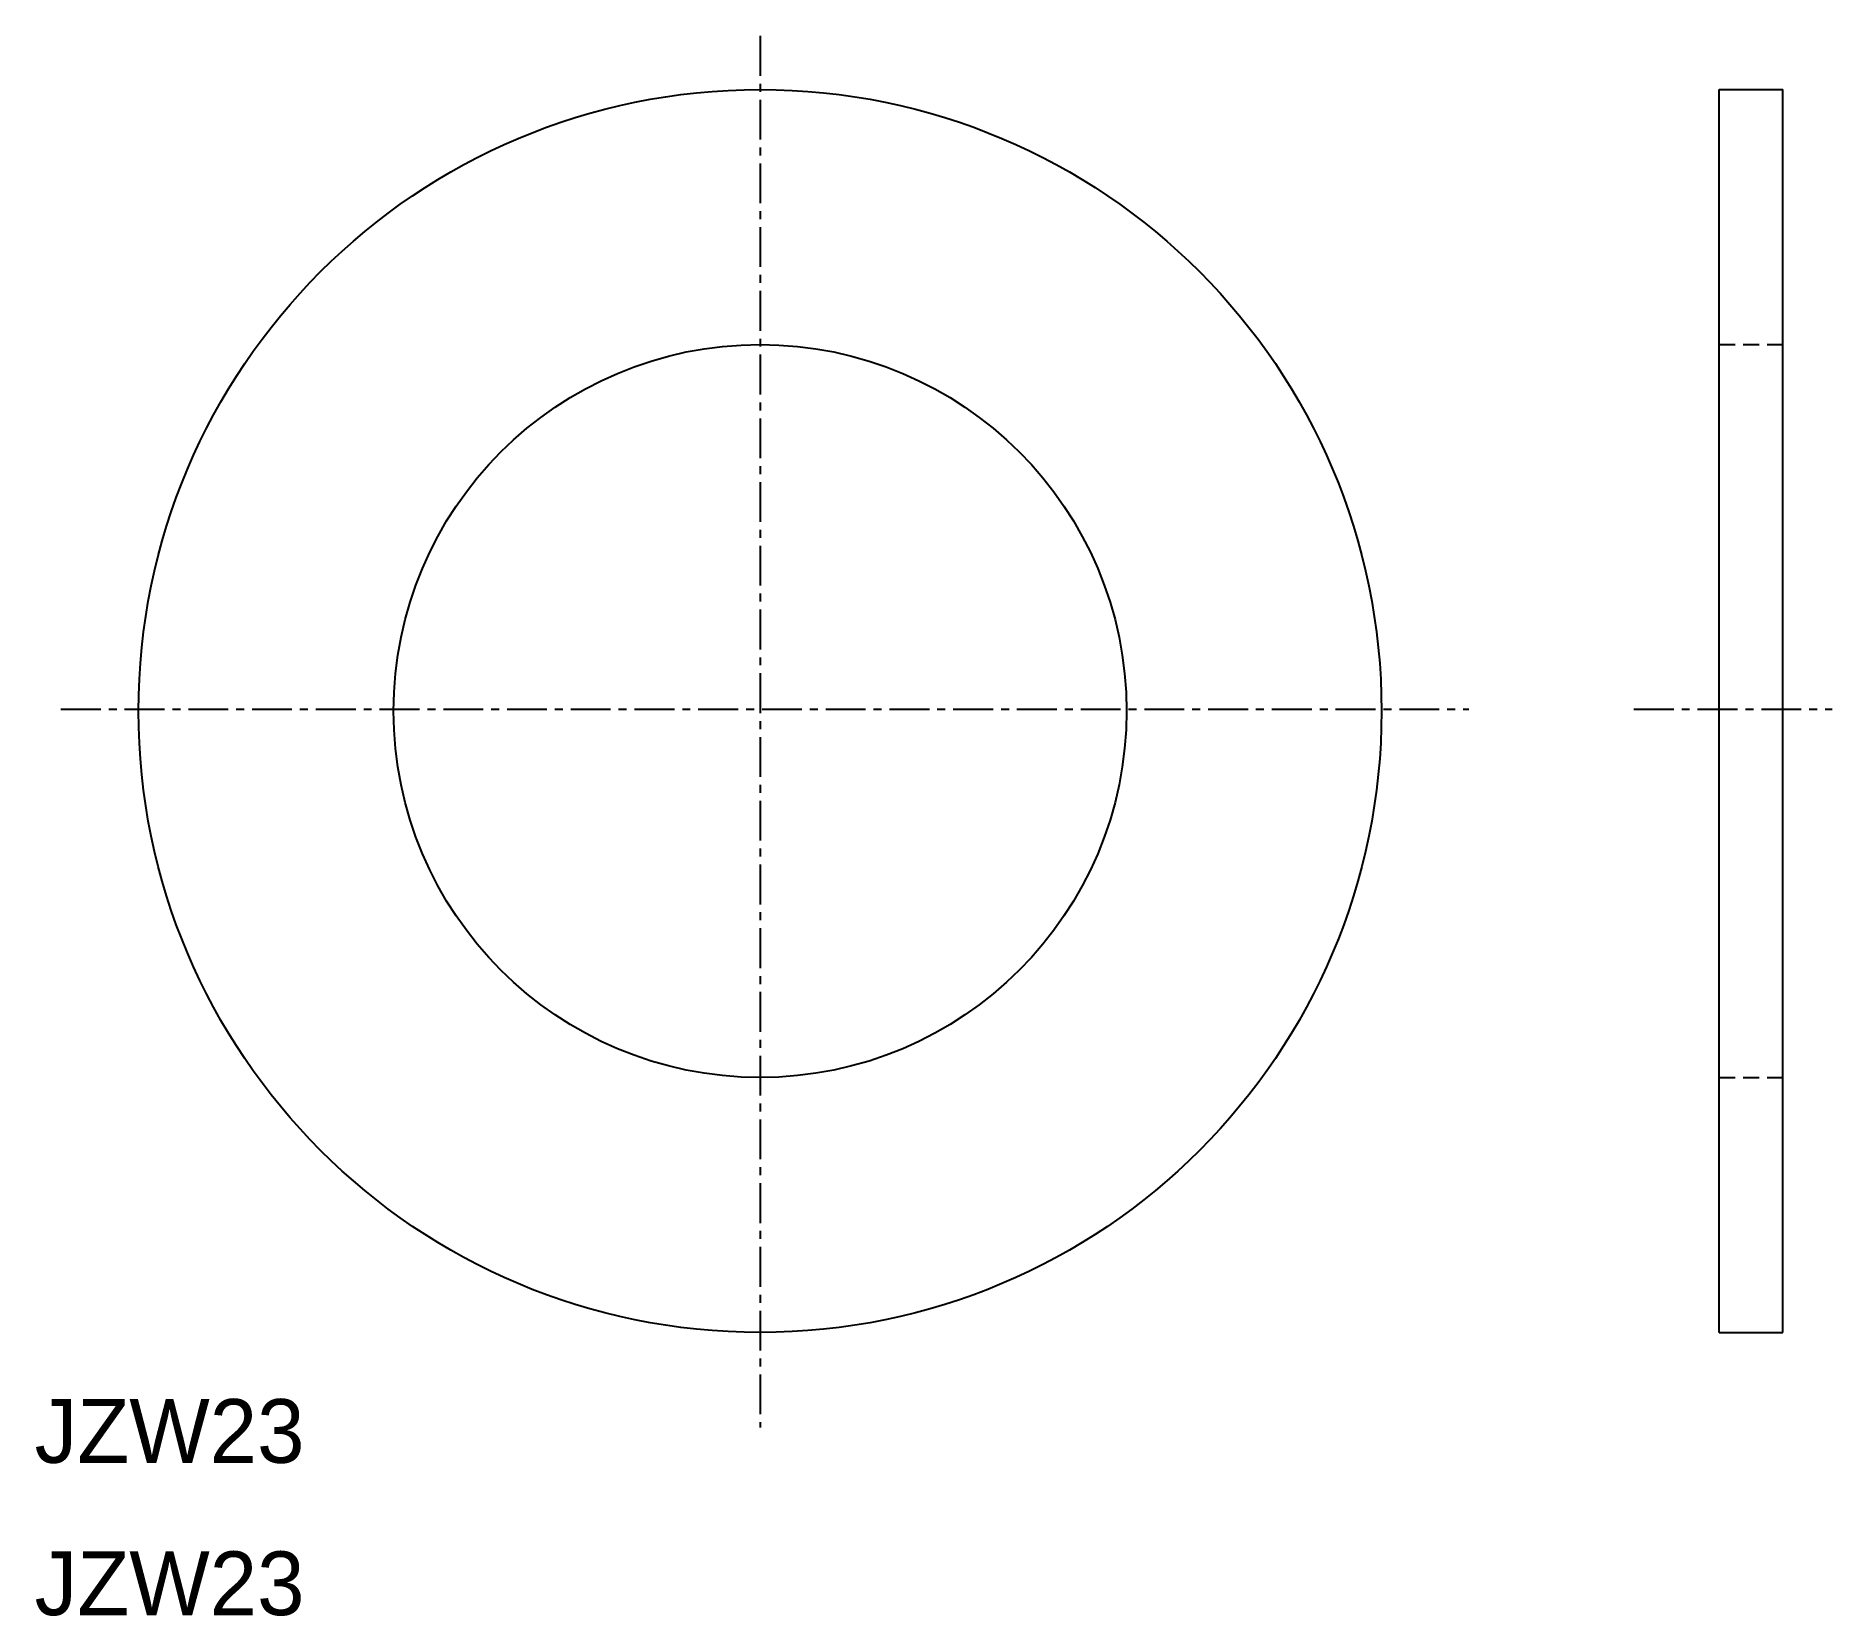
# Model space of a CAD drawing. Extents: x 10 to 66.4, y 10 to 59.6.
import ezdxf

# ---------------------------------------------------------------- set-up
doc = ezdxf.new("R2010")
doc.units = 0
doc.linetypes.add('CENTER', pattern=[2, 1.25, -0.25, 0.25, -0.25])
doc.linetypes.add('DASHED', pattern=[0.75, 0.5, -0.25])
doc.layers.get('0').update_dxf_attribs({"linetype": 'CONTINUOUS'})
doc.layers.add('CENTER', color=1, linetype='CENTER')

msp = doc.modelspace()

# ---------------------------------------------------------------- linework, layer by layer
at = {"color": 7, "linetype": 'CONTINUOUS'}
for p, q in [((62.862, 18.871), (62.862, 57.871)), ((62.862, 57.871), (64.862, 57.871)), ((64.862, 18.871), (64.862, 57.871)), ((62.862, 18.871), (64.862, 18.871))]:
    msp.add_line(p, q, dxfattribs=at)
at = {"color": 3, "linetype": 'DASHED'}
for p, q in [((62.862, 49.871), (64.862, 49.871)), ((62.862, 26.871), (64.862, 26.871))]:
    msp.add_line(p, q, dxfattribs=at)
at = {"color": 7, "linetype": 'CONTINUOUS'}
for radius in [19.5, 11.5]:
    msp.add_circle((32.764, 38.371), radius, dxfattribs=at)
at = {"layer": 'CENTER', "color": 1, "linetype": 'CENTER'}
for p, q in [((32.764, 59.555), (32.764, 15.89)), ((10.826, 38.431), (55, 38.431)), ((60.184, 38.431), (66.403, 38.431))]:
    msp.add_line(p, q, dxfattribs=at)

# ---------------------------------------------------------------- texts
at = {"color": 7, "linetype": 'CONTINUOUS'}
for p in [(10, 14.78), (10, 10)]:
    msp.add_text('JZW23', height=2, dxfattribs=at).set_placement(p)

doc.saveas('drawing.dxf')
